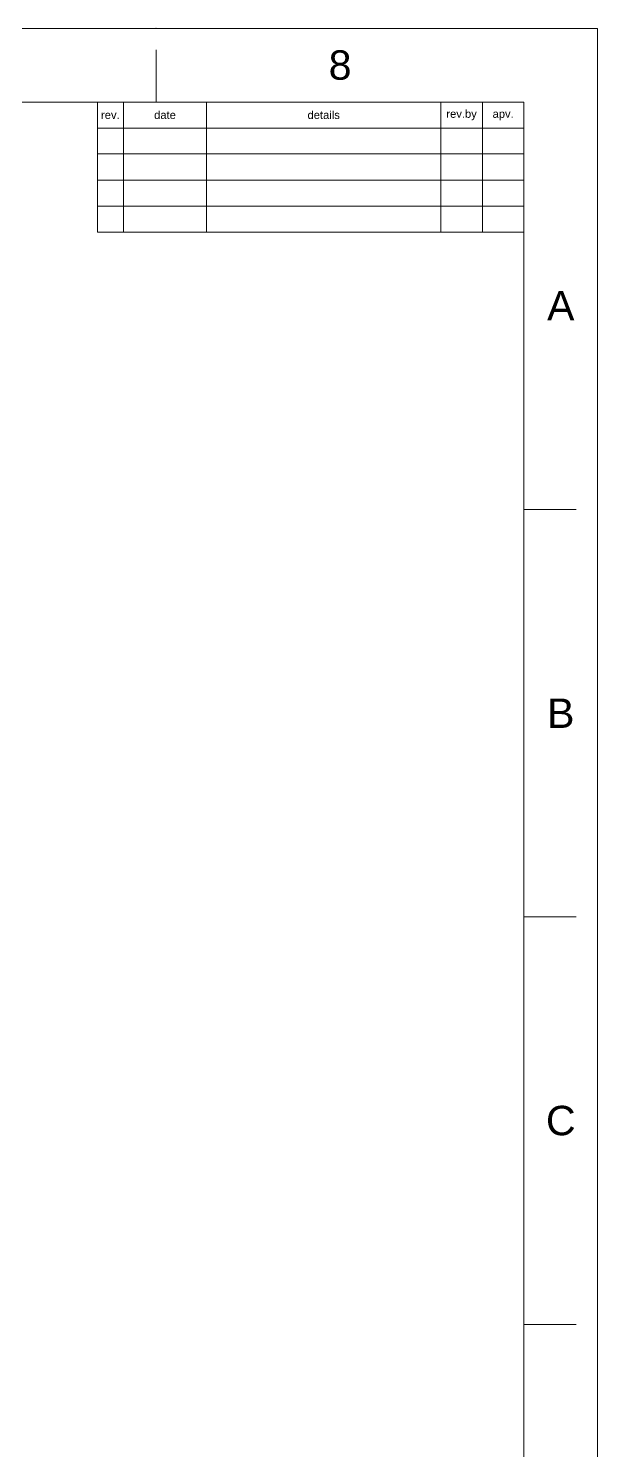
# Model space of a CAD drawing. Header units: millimetres. Extents: x 12315 to 13087, y 2477 to 3022.
# Drawn here: x 12944.4 to 13086.6, y 2667.1 to 3022.4 of the extents above; entities that cross this region are included whole.
import ezdxf

# ---------------------------------------------------------------- set-up
doc = ezdxf.new("R2010")
doc.units = ezdxf.units.MM
doc.layers.add('FORM', color=7, linetype='Continuous', lineweight=13)
doc.layers.add('TEXT', color=2, linetype='Continuous')
doc.styles.get("Standard").update_dxf_attribs({"font": 'arial.ttf'})

msp = doc.modelspace()

# ---------------------------------------------------------------- linework, layer by layer
at = {"layer": 'FORM'}
for p, q in [((12976.3, 3004.04), (12976.3, 3017.04)), ((13068.19, 3004.04), (12333.06, 3004.04)), ((12961.62, 3004.04), (12961.62, 2971.55)), ((12968.12, 3004.04), (12968.12, 2971.55)), ((12988.92, 3004.04), (12988.92, 2971.55)), ((13047.4, 3004.04), (13047.4, 2971.55)), ((13057.79, 3004.04), (13057.79, 2971.55)), ((13068.19, 2494.97), (13068.19, 3004.04)), ((13068.19, 2997.54), (12961.62, 2997.54)), ((13068.19, 2991.05), (12961.62, 2991.05)), ((13068.19, 2984.55), (12961.62, 2984.55)), ((13068.19, 2978.05), (12961.62, 2978.05)), ((13068.19, 2971.55), (12961.62, 2971.55)), ((13068.19, 2902.23), (13081.19, 2902.23)), ((13068.19, 2800.41), (13081.19, 2800.41)), ((13068.19, 2698.6), (13081.19, 2698.6))]:
    msp.add_line(p, q, dxfattribs=at)
msp.add_lwpolyline([(12314.69, 3022.42), (13086.57, 3022.42), (13086.57, 2476.59), (12314.69, 2476.59)], close=True, dxfattribs=at)
for p in [(12976.3, 3022.42), (13068.19, 2902.23), (13068.19, 2800.41), (13068.19, 2698.6)]:
    msp.add_point(p, dxfattribs=at)

# ---------------------------------------------------------------- texts
at = {"layer": 'FORM', "char_height": 7.35, "attachment_point": 5}
for s, width, insert in [('8', 64.98, (13022.25, 3013.23)), ('A', 12.996, (13077.38, 2953.13)), ('B', 12.996, (13077.38, 2851.32)), ('C', 12.996, (13077.38, 2749.5))]:
    msp.add_mtext_dynamic_manual_height_columns(s, width=width, gutter_width=16.25, heights=[0], dxfattribs=dict(at, insert=insert))
at = {"layer": 'TEXT', "char_height": 2, "attachment_point": 5}
for s, width, insert in [('rev.', 6.498, (12964.87, 3000.79)), ('date', 20.7936, (12978.52, 3000.79)), ('details', 58.482, (13018.16, 3000.79)), ('rev.by', 10.3968, (13052.6, 3000.79)), ('apv.', 10.3968, (13062.99, 3000.79))]:
    msp.add_mtext_dynamic_manual_height_columns(s, width=width, gutter_width=16.25, heights=[0], dxfattribs=dict(at, insert=insert))

doc.saveas('drawing.dxf')
